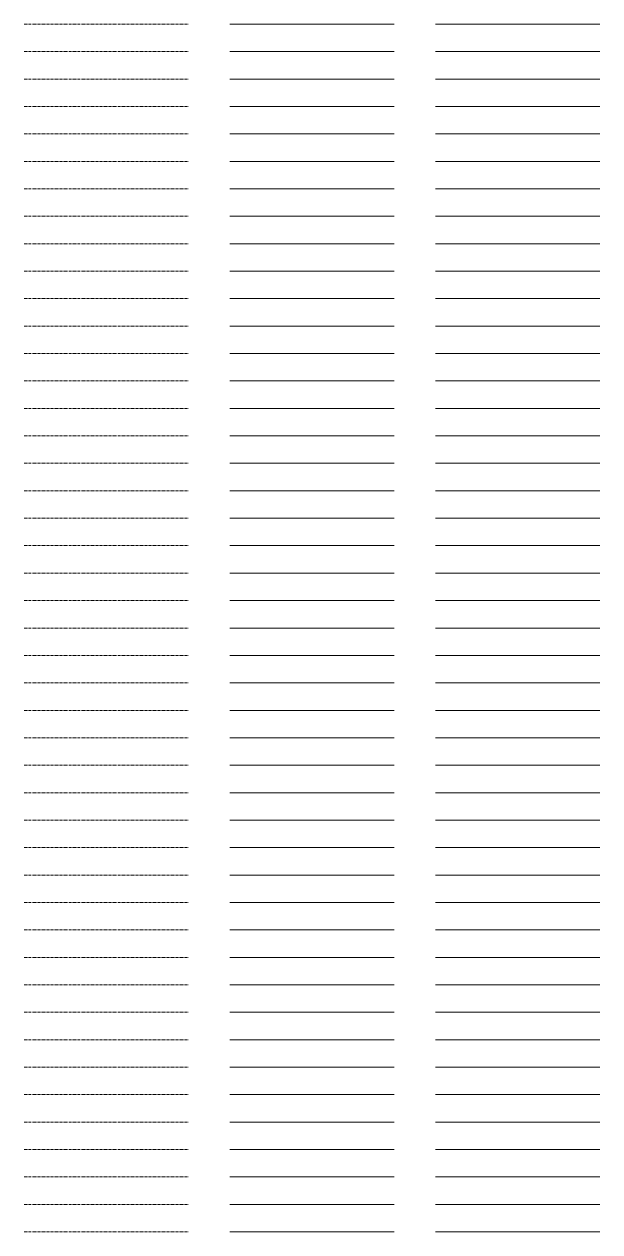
# Model space of a CAD drawing. Header units: metres. Extents: x -170 to 2070, y -13 to 14380.
# Drawn here: x 1650 to 2070, y 4500 to 5380 of the extents above; entities that cross this region are included whole.
import ezdxf
from ezdxf.lldxf.tags import DXFTag

# ---------------------------------------------------------------- set-up
doc = ezdxf.new("R2010")
doc.units = ezdxf.units.M
doc.linetypes.add('KL-VERLATEN-SO', pattern=[3.25, 2, -0.5, 0.25, -0.5])
for name, color, linetype, lineweight in [('B-OI-KL-ET_MS_DISTRIBUTIE_10 kV_1x630Alrm as35-(IN BEDRIJF)-G', 12, 'Continuous', 18), ('B-OI-KL-ET_MS_DISTRIBUTIE_10 kV_1x630Alrm as35-(RESERVE)-G', 12, 'KL-RESERVE-SO', 18), ('B-OI-KL-ET_MS_DISTRIBUTIE_10 kV_1x630Alrm as35-(VERLATEN)-G', 12, 'KL-VERLATEN-SO', 18), ('B-OI-KL-ET_MS_DISTRIBUTIE_10 kV_1x630Cu as50-(IN BEDRIJF)-G', 12, 'Continuous', 18), ('B-OI-KL-ET_MS_DISTRIBUTIE_10 kV_1x630Cu as50-(RESERVE)-G', 12, 'KL-RESERVE-SO', 18), ('B-OI-KL-ET_MS_DISTRIBUTIE_10 kV_1x630Cu as50-(VERLATEN)-G', 12, 'KL-VERLATEN-SO', 18), ('B-OI-KL-ET_MS_DISTRIBUTIE_10 kV_1x800Alrm as35-(IN BEDRIJF)-G', 12, 'Continuous', 18), ('B-OI-KL-ET_MS_DISTRIBUTIE_10 kV_1x800Alrm as35-(RESERVE)-G', 12, 'KL-RESERVE-SO', 18), ('B-OI-KL-ET_MS_DISTRIBUTIE_10 kV_1x800Alrm as35-(VERLATEN)-G', 12, 'KL-VERLATEN-SO', 18), ('B-OI-KL-ET_MS_DISTRIBUTIE_10 kV_1x95Alrm as50-(IN BEDRIJF)-G', 12, 'Continuous', 18), ('B-OI-KL-ET_MS_DISTRIBUTIE_10 kV_1x95Alrm as50-(RESERVE)-G', 12, 'KL-RESERVE-SO', 18), ('B-OI-KL-ET_MS_DISTRIBUTIE_10 kV_1x95Alrm as50-(VERLATEN)-G', 12, 'KL-VERLATEN-SO', 18), ('B-OI-KL-ET_MS_DISTRIBUTIE_10 kV_3x240Alrm as35-(IN BEDRIJF)-G', 12, 'Continuous', 18), ('B-OI-KL-ET_MS_DISTRIBUTIE_10 kV_3x240Alrm as35-(RESERVE)-G', 12, 'KL-RESERVE-SO', 18), ('B-OI-KL-ET_MS_DISTRIBUTIE_10 kV_3x240Alrm as35-(VERLATEN)-G', 12, 'KL-VERLATEN-SO', 18), ('B-OI-KL-ET_MS_DISTRIBUTIE_10 kV_OVERIG-(IN BEDRIJF)-G', 12, 'Continuous', 18), ('B-OI-KL-ET_MS_DISTRIBUTIE_10 kV_OVERIG-(RESERVE)-G', 12, 'KL-RESERVE-SO', 18), ('B-OI-KL-ET_MS_DISTRIBUTIE_10 kV_OVERIG-(VERLATEN)-G', 12, 'KL-VERLATEN-SO', 18), ('B-OI-KL-ET_MS_DISTRIBUTIE_20 kV_1x16Cu as16-(IN BEDRIJF)-G', 12, 'Continuous', 18), ('B-OI-KL-ET_MS_DISTRIBUTIE_20 kV_1x16Cu as16-(RESERVE)-G', 12, 'KL-RESERVE-SO', 18), ('B-OI-KL-ET_MS_DISTRIBUTIE_20 kV_1x16Cu as16-(VERLATEN)-G', 12, 'KL-VERLATEN-SO', 18), ('B-OI-KL-ET_MS_DISTRIBUTIE_20 kV_1x240Alrm as35-(IN BEDRIJF)-G', 12, 'Continuous', 18), ('B-OI-KL-ET_MS_DISTRIBUTIE_20 kV_1x240Alrm as35-(RESERVE)-G', 12, 'KL-RESERVE-SO', 18), ('B-OI-KL-ET_MS_DISTRIBUTIE_20 kV_1x240Alrm as35-(VERLATEN)-G', 12, 'KL-VERLATEN-SO', 18), ('B-OI-KL-ET_MS_DISTRIBUTIE_20 kV_1x25Cu as16-(IN BEDRIJF)-G', 12, 'Continuous', 18), ('B-OI-KL-ET_MS_DISTRIBUTIE_20 kV_1x25Cu as16-(RESERVE)-G', 12, 'KL-RESERVE-SO', 18), ('B-OI-KL-ET_MS_DISTRIBUTIE_20 kV_1x25Cu as16-(VERLATEN)-G', 12, 'KL-VERLATEN-SO', 18), ('B-OI-KL-ET_MS_DISTRIBUTIE_20 kV_1x400Alrm as35-(IN BEDRIJF)-G', 12, 'Continuous', 18), ('B-OI-KL-ET_MS_DISTRIBUTIE_20 kV_1x400Alrm as35-(RESERVE)-G', 12, 'KL-RESERVE-SO', 18), ('B-OI-KL-ET_MS_DISTRIBUTIE_20 kV_1x400Alrm as35-(VERLATEN)-G', 12, 'KL-VERLATEN-SO', 18), ('B-OI-KL-ET_MS_DISTRIBUTIE_20 kV_1x630Alrm as35-(IN BEDRIJF)-G', 12, 'Continuous', 18), ('B-OI-KL-ET_MS_DISTRIBUTIE_20 kV_1x630Alrm as35-(RESERVE)-G', 12, 'KL-RESERVE-SO', 18), ('B-OI-KL-ET_MS_DISTRIBUTIE_20 kV_1x630Alrm as35-(VERLATEN)-G', 12, 'KL-VERLATEN-SO', 18), ('B-OI-KL-ET_MS_DISTRIBUTIE_20 kV_1x630Cu as50-(IN BEDRIJF)-G', 12, 'Continuous', 18), ('B-OI-KL-ET_MS_DISTRIBUTIE_20 kV_1x630Cu as50-(RESERVE)-G', 12, 'KL-RESERVE-SO', 18), ('B-OI-KL-ET_MS_DISTRIBUTIE_20 kV_1x630Cu as50-(VERLATEN)-G', 12, 'KL-VERLATEN-SO', 18), ('B-OI-KL-ET_MS_DISTRIBUTIE_20 kV_1x800Alrm as35-(IN BEDRIJF)-G', 12, 'Continuous', 18), ('B-OI-KL-ET_MS_DISTRIBUTIE_20 kV_1x800Alrm as35-(RESERVE)-G', 12, 'KL-RESERVE-SO', 18), ('B-OI-KL-ET_MS_DISTRIBUTIE_20 kV_1x800Alrm as35-(VERLATEN)-G', 12, 'KL-VERLATEN-SO', 18), ('B-OI-KL-ET_MS_DISTRIBUTIE_20 kV_1x95Alrm as50-(IN BEDRIJF)-G', 12, 'Continuous', 18), ('B-OI-KL-ET_MS_DISTRIBUTIE_20 kV_1x95Alrm as50-(RESERVE)-G', 12, 'KL-RESERVE-SO', 18), ('B-OI-KL-ET_MS_DISTRIBUTIE_20 kV_1x95Alrm as50-(VERLATEN)-G', 12, 'KL-VERLATEN-SO', 18), ('B-OI-KL-ET_MS_DISTRIBUTIE_20 kV_3x240Alrm as35-(IN BEDRIJF)-G', 12, 'Continuous', 18), ('B-OI-KL-ET_MS_DISTRIBUTIE_20 kV_3x240Alrm as35-(RESERVE)-G', 12, 'KL-RESERVE-SO', 18), ('B-OI-KL-ET_MS_DISTRIBUTIE_20 kV_3x240Alrm as35-(VERLATEN)-G', 12, 'KL-VERLATEN-SO', 18), ('B-OI-KL-ET_MS_DISTRIBUTIE_20 kV_OVERIG-(IN BEDRIJF)-G', 12, 'Continuous', 18), ('B-OI-KL-ET_MS_DISTRIBUTIE_20 kV_OVERIG-(RESERVE)-G', 12, 'KL-RESERVE-SO', 18), ('B-OI-KL-ET_MS_DISTRIBUTIE_20 kV_OVERIG-(VERLATEN)-G', 12, 'KL-VERLATEN-SO', 18), ('B-OI-KL-ET_MS_DISTRIBUTIE_3 kV_1x16Cu as16-(IN BEDRIJF)-G', 12, 'Continuous', 18), ('B-OI-KL-ET_MS_DISTRIBUTIE_3 kV_1x16Cu as16-(RESERVE)-G', 12, 'KL-RESERVE-SO', 18), ('B-OI-KL-ET_MS_DISTRIBUTIE_3 kV_1x16Cu as16-(VERLATEN)-G', 12, 'KL-VERLATEN-SO', 18), ('B-OI-KL-ET_MS_DISTRIBUTIE_3 kV_1x240Alrm as35-(IN BEDRIJF)-G', 12, 'Continuous', 18), ('B-OI-KL-ET_MS_DISTRIBUTIE_3 kV_1x240Alrm as35-(RESERVE)-G', 12, 'KL-RESERVE-SO', 18), ('B-OI-KL-ET_MS_DISTRIBUTIE_3 kV_1x240Alrm as35-(VERLATEN)-G', 12, 'KL-VERLATEN-SO', 18), ('B-OI-KL-ET_MS_DISTRIBUTIE_3 kV_1x25Cu as16-(IN BEDRIJF)-G', 12, 'Continuous', 18), ('B-OI-KL-ET_MS_DISTRIBUTIE_3 kV_1x25Cu as16-(RESERVE)-G', 12, 'KL-RESERVE-SO', 18), ('B-OI-KL-ET_MS_DISTRIBUTIE_3 kV_1x25Cu as16-(VERLATEN)-G', 12, 'KL-VERLATEN-SO', 18), ('B-OI-KL-ET_MS_DISTRIBUTIE_3 kV_1x400Alrm as35-(IN BEDRIJF)-G', 12, 'Continuous', 18), ('B-OI-KL-ET_MS_DISTRIBUTIE_3 kV_1x400Alrm as35-(RESERVE)-G', 12, 'KL-RESERVE-SO', 18), ('B-OI-KL-ET_MS_DISTRIBUTIE_3 kV_1x400Alrm as35-(VERLATEN)-G', 12, 'KL-VERLATEN-SO', 18), ('B-OI-KL-ET_MS_DISTRIBUTIE_3 kV_1x630Alrm as35-(IN BEDRIJF)-G', 12, 'Continuous', 18), ('B-OI-KL-ET_MS_DISTRIBUTIE_3 kV_1x630Alrm as35-(RESERVE)-G', 12, 'KL-RESERVE-SO', 18), ('B-OI-KL-ET_MS_DISTRIBUTIE_3 kV_1x630Alrm as35-(VERLATEN)-G', 12, 'KL-VERLATEN-SO', 18), ('B-OI-KL-ET_MS_DISTRIBUTIE_3 kV_1x630Cu as50-(IN BEDRIJF)-G', 12, 'Continuous', 18), ('B-OI-KL-ET_MS_DISTRIBUTIE_3 kV_1x630Cu as50-(RESERVE)-G', 12, 'KL-RESERVE-SO', 18), ('B-OI-KL-ET_MS_DISTRIBUTIE_3 kV_1x630Cu as50-(VERLATEN)-G', 12, 'KL-VERLATEN-SO', 18), ('B-OI-KL-ET_MS_DISTRIBUTIE_3 kV_1x800Alrm as35-(IN BEDRIJF)-G', 12, 'Continuous', 18), ('B-OI-KL-ET_MS_DISTRIBUTIE_3 kV_1x800Alrm as35-(RESERVE)-G', 12, 'KL-RESERVE-SO', 18), ('B-OI-KL-ET_MS_DISTRIBUTIE_3 kV_1x800Alrm as35-(VERLATEN)-G', 12, 'KL-VERLATEN-SO', 18), ('B-OI-KL-ET_MS_DISTRIBUTIE_3 kV_1x95Alrm as50-(IN BEDRIJF)-G', 12, 'Continuous', 18), ('B-OI-KL-ET_MS_DISTRIBUTIE_3 kV_1x95Alrm as50-(RESERVE)-G', 12, 'KL-RESERVE-SO', 18), ('B-OI-KL-ET_MS_DISTRIBUTIE_3 kV_1x95Alrm as50-(VERLATEN)-G', 12, 'KL-VERLATEN-SO', 18), ('B-OI-KL-ET_MS_DISTRIBUTIE_3 kV_3x240Alrm as35-(IN BEDRIJF)-G', 12, 'Continuous', 18), ('B-OI-KL-ET_MS_DISTRIBUTIE_3 kV_3x240Alrm as35-(RESERVE)-G', 12, 'KL-RESERVE-SO', 18), ('B-OI-KL-ET_MS_DISTRIBUTIE_3 kV_3x240Alrm as35-(VERLATEN)-G', 12, 'KL-VERLATEN-SO', 18), ('B-OI-KL-ET_MS_DISTRIBUTIE_3 kV_OVERIG-(IN BEDRIJF)-G', 12, 'Continuous', 18), ('B-OI-KL-ET_MS_DISTRIBUTIE_3 kV_OVERIG-(RESERVE)-G', 12, 'KL-RESERVE-SO', 18), ('B-OI-KL-ET_MS_DISTRIBUTIE_3 kV_OVERIG-(VERLATEN)-G', 12, 'KL-VERLATEN-SO', 18), ('B-OI-KL-ET_MS_TRANSPORT_10 kV_1x16Cu as16-(IN BEDRIJF)-G', 12, 'Continuous', 18), ('B-OI-KL-ET_MS_TRANSPORT_10 kV_1x16Cu as16-(RESERVE)-G', 12, 'KL-RESERVE-SO', 18), ('B-OI-KL-ET_MS_TRANSPORT_10 kV_1x16Cu as16-(VERLATEN)-G', 12, 'KL-VERLATEN-SO', 18), ('B-OI-KL-ET_MS_TRANSPORT_10 kV_1x240Alrm as35-(IN BEDRIJF)-G', 12, 'Continuous', 18), ('B-OI-KL-ET_MS_TRANSPORT_10 kV_1x240Alrm as35-(RESERVE)-G', 12, 'KL-RESERVE-SO', 18), ('B-OI-KL-ET_MS_TRANSPORT_10 kV_1x240Alrm as35-(VERLATEN)-G', 12, 'KL-VERLATEN-SO', 18), ('B-OI-KL-ET_MS_TRANSPORT_10 kV_1x25Cu as16-(IN BEDRIJF)-G', 12, 'Continuous', 18), ('B-OI-KL-ET_MS_TRANSPORT_10 kV_1x25Cu as16-(RESERVE)-G', 12, 'KL-RESERVE-SO', 18), ('B-OI-KL-ET_MS_TRANSPORT_10 kV_1x25Cu as16-(VERLATEN)-G', 12, 'KL-VERLATEN-SO', 18), ('B-OI-KL-ET_MS_TRANSPORT_10 kV_1x400Alrm as35-(IN BEDRIJF)-G', 12, 'Continuous', 18), ('B-OI-KL-ET_MS_TRANSPORT_10 kV_1x400Alrm as35-(RESERVE)-G', 12, 'KL-RESERVE-SO', 18), ('B-OI-KL-ET_MS_TRANSPORT_10 kV_1x400Alrm as35-(VERLATEN)-G', 12, 'KL-VERLATEN-SO', 18), ('B-OI-KL-ET_MS_TRANSPORT_10 kV_1x630Alrm as35-(IN BEDRIJF)-G', 12, 'Continuous', 18), ('B-OI-KL-ET_MS_TRANSPORT_10 kV_1x630Alrm as35-(RESERVE)-G', 12, 'KL-RESERVE-SO', 18), ('B-OI-KL-ET_MS_TRANSPORT_10 kV_1x630Alrm as35-(VERLATEN)-G', 12, 'KL-VERLATEN-SO', 18), ('B-OI-KL-ET_MS_TRANSPORT_10 kV_1x630Cu as50-(IN BEDRIJF)-G', 12, 'Continuous', 18), ('B-OI-KL-ET_MS_TRANSPORT_10 kV_1x630Cu as50-(RESERVE)-G', 12, 'KL-RESERVE-SO', 18), ('B-OI-KL-ET_MS_TRANSPORT_10 kV_1x630Cu as50-(VERLATEN)-G', 12, 'KL-VERLATEN-SO', 18), ('B-OI-KL-ET_MS_TRANSPORT_10 kV_1x800Alrm as35-(IN BEDRIJF)-G', 12, 'Continuous', 18), ('B-OI-KL-ET_MS_TRANSPORT_10 kV_1x800Alrm as35-(RESERVE)-G', 12, 'KL-RESERVE-SO', 18), ('B-OI-KL-ET_MS_TRANSPORT_10 kV_1x800Alrm as35-(VERLATEN)-G', 12, 'KL-VERLATEN-SO', 18), ('B-OI-KL-ET_MS_TRANSPORT_10 kV_1x95Alrm as50-(IN BEDRIJF)-G', 12, 'Continuous', 18), ('B-OI-KL-ET_MS_TRANSPORT_10 kV_1x95Alrm as50-(RESERVE)-G', 12, 'KL-RESERVE-SO', 18), ('B-OI-KL-ET_MS_TRANSPORT_10 kV_1x95Alrm as50-(VERLATEN)-G', 12, 'KL-VERLATEN-SO', 18), ('B-OI-KL-ET_MS_TRANSPORT_10 kV_3x240Alrm as35-(IN BEDRIJF)-G', 12, 'Continuous', 18), ('B-OI-KL-ET_MS_TRANSPORT_10 kV_3x240Alrm as35-(RESERVE)-G', 12, 'KL-RESERVE-SO', 18), ('B-OI-KL-ET_MS_TRANSPORT_10 kV_3x240Alrm as35-(VERLATEN)-G', 12, 'KL-VERLATEN-SO', 18), ('B-OI-KL-ET_MS_TRANSPORT_10 kV_OVERIG-(IN BEDRIJF)-G', 12, 'Continuous', 18), ('B-OI-KL-ET_MS_TRANSPORT_10 kV_OVERIG-(RESERVE)-G', 12, 'KL-RESERVE-SO', 18), ('B-OI-KL-ET_MS_TRANSPORT_10 kV_OVERIG-(VERLATEN)-G', 12, 'KL-VERLATEN-SO', 18), ('B-OI-KL-ET_MS_TRANSPORT_20 kV_1x16Cu as16-(IN BEDRIJF)-G', 12, 'Continuous', 18), ('B-OI-KL-ET_MS_TRANSPORT_20 kV_1x16Cu as16-(RESERVE)-G', 12, 'KL-RESERVE-SO', 18), ('B-OI-KL-ET_MS_TRANSPORT_20 kV_1x16Cu as16-(VERLATEN)-G', 12, 'KL-VERLATEN-SO', 18), ('B-OI-KL-ET_MS_TRANSPORT_20 kV_1x240Alrm as35-(IN BEDRIJF)-G', 12, 'Continuous', 18), ('B-OI-KL-ET_MS_TRANSPORT_20 kV_1x240Alrm as35-(RESERVE)-G', 12, 'KL-RESERVE-SO', 18), ('B-OI-KL-ET_MS_TRANSPORT_20 kV_1x240Alrm as35-(VERLATEN)-G', 12, 'KL-VERLATEN-SO', 18), ('B-OI-KL-ET_MS_TRANSPORT_20 kV_1x25Cu as16-(IN BEDRIJF)-G', 12, 'Continuous', 18), ('B-OI-KL-ET_MS_TRANSPORT_20 kV_1x25Cu as16-(RESERVE)-G', 12, 'KL-RESERVE-SO', 18), ('B-OI-KL-ET_MS_TRANSPORT_20 kV_1x25Cu as16-(VERLATEN)-G', 12, 'KL-VERLATEN-SO', 18), ('B-OI-KL-ET_MS_TRANSPORT_20 kV_1x400Alrm as35-(IN BEDRIJF)-G', 12, 'Continuous', 18), ('B-OI-KL-ET_MS_TRANSPORT_20 kV_1x400Alrm as35-(RESERVE)-G', 12, 'KL-RESERVE-SO', 18), ('B-OI-KL-ET_MS_TRANSPORT_20 kV_1x400Alrm as35-(VERLATEN)-G', 12, 'KL-VERLATEN-SO', 18), ('B-OI-KL-ET_MS_TRANSPORT_20 kV_1x630Alrm as35-(IN BEDRIJF)-G', 12, 'Continuous', 18), ('B-OI-KL-ET_MS_TRANSPORT_20 kV_1x630Alrm as35-(RESERVE)-G', 12, 'KL-RESERVE-SO', 18), ('B-OI-KL-ET_MS_TRANSPORT_20 kV_1x630Alrm as35-(VERLATEN)-G', 12, 'KL-VERLATEN-SO', 18), ('B-OI-KL-ET_MS_TRANSPORT_20 kV_1x630Cu as50-(IN BEDRIJF)-G', 12, 'Continuous', 18), ('B-OI-KL-ET_MS_TRANSPORT_20 kV_1x630Cu as50-(RESERVE)-G', 12, 'KL-RESERVE-SO', 18), ('B-OI-KL-ET_MS_TRANSPORT_20 kV_1x630Cu as50-(VERLATEN)-G', 12, 'KL-VERLATEN-SO', 18), ('B-OI-KL-ET_MS_TRANSPORT_20 kV_1x800Alrm as35-(IN BEDRIJF)-G', 12, 'Continuous', 18), ('B-OI-KL-ET_MS_TRANSPORT_20 kV_1x800Alrm as35-(RESERVE)-G', 12, 'KL-RESERVE-SO', 18), ('B-OI-KL-ET_MS_TRANSPORT_20 kV_1x800Alrm as35-(VERLATEN)-G', 12, 'KL-VERLATEN-SO', 18), ('B-OI-KL-ET_MS_TRANSPORT_20 kV_1x95Alrm as50-(IN BEDRIJF)-G', 12, 'Continuous', 18), ('B-OI-KL-ET_MS_TRANSPORT_20 kV_1x95Alrm as50-(RESERVE)-G', 12, 'KL-RESERVE-SO', 18), ('B-OI-KL-ET_MS_TRANSPORT_20 kV_1x95Alrm as50-(VERLATEN)-G', 12, 'KL-VERLATEN-SO', 18), ('B-OI-KL-ET_MS_TRANSPORT_20 kV_3x240Alrm as35-(IN BEDRIJF)-G', 12, 'Continuous', 18), ('B-OI-KL-ET_MS_TRANSPORT_20 kV_3x240Alrm as35-(RESERVE)-G', 12, 'KL-RESERVE-SO', 18), ('B-OI-KL-ET_MS_TRANSPORT_20 kV_3x240Alrm as35-(VERLATEN)-G', 12, 'KL-VERLATEN-SO', 18)]:
    doc.layers.add(name, color=color, linetype=linetype, lineweight=lineweight)
doc.styles.get("Standard").update_dxf_attribs({"font": 'NLCS-ISO.ttf'})
tags = doc.linetypes.add('KL-RESERVE-SO', pattern='A,7,-2,["RS",Standard,S=1,R=0,X=-1,Y=-0.5],-1.5', length=10.5).pattern_tags.tags
tags[6] = DXFTag(74, 10)

msp = doc.modelspace()

# ---------------------------------------------------------------- linework, layer by layer
at = {"layer": 'B-OI-KL-ET_MS_DISTRIBUTIE_10 kV_1x630Alrm as35-(IN BEDRIJF)-G'}
msp.add_line((1950, 4500), (2070, 4500), dxfattribs=at)
at = {"layer": 'B-OI-KL-ET_MS_DISTRIBUTIE_10 kV_1x630Alrm as35-(RESERVE)-G'}
msp.add_line((1800, 4500), (1920, 4500), dxfattribs=at)
at = {"layer": 'B-OI-KL-ET_MS_DISTRIBUTIE_10 kV_1x630Alrm as35-(VERLATEN)-G'}
msp.add_line((1650, 4500), (1770, 4500), dxfattribs=at)
at = {"layer": 'B-OI-KL-ET_MS_DISTRIBUTIE_10 kV_1x630Cu as50-(IN BEDRIJF)-G'}
msp.add_line((1950, 4520), (2070, 4520), dxfattribs=at)
at = {"layer": 'B-OI-KL-ET_MS_DISTRIBUTIE_10 kV_1x630Cu as50-(RESERVE)-G'}
msp.add_line((1800, 4520), (1920, 4520), dxfattribs=at)
at = {"layer": 'B-OI-KL-ET_MS_DISTRIBUTIE_10 kV_1x630Cu as50-(VERLATEN)-G'}
msp.add_line((1650, 4520), (1770, 4520), dxfattribs=at)
at = {"layer": 'B-OI-KL-ET_MS_DISTRIBUTIE_10 kV_1x800Alrm as35-(IN BEDRIJF)-G'}
msp.add_line((1950, 4540), (2070, 4540), dxfattribs=at)
at = {"layer": 'B-OI-KL-ET_MS_DISTRIBUTIE_10 kV_1x800Alrm as35-(RESERVE)-G'}
msp.add_line((1800, 4540), (1920, 4540), dxfattribs=at)
at = {"layer": 'B-OI-KL-ET_MS_DISTRIBUTIE_10 kV_1x800Alrm as35-(VERLATEN)-G'}
msp.add_line((1650, 4540), (1770, 4540), dxfattribs=at)
at = {"layer": 'B-OI-KL-ET_MS_DISTRIBUTIE_10 kV_1x95Alrm as50-(IN BEDRIJF)-G'}
msp.add_line((1950, 4560), (2070, 4560), dxfattribs=at)
at = {"layer": 'B-OI-KL-ET_MS_DISTRIBUTIE_10 kV_1x95Alrm as50-(RESERVE)-G'}
msp.add_line((1800, 4560), (1920, 4560), dxfattribs=at)
at = {"layer": 'B-OI-KL-ET_MS_DISTRIBUTIE_10 kV_1x95Alrm as50-(VERLATEN)-G'}
msp.add_line((1650, 4560), (1770, 4560), dxfattribs=at)
at = {"layer": 'B-OI-KL-ET_MS_DISTRIBUTIE_10 kV_3x240Alrm as35-(IN BEDRIJF)-G'}
msp.add_line((1950, 4580), (2070, 4580), dxfattribs=at)
at = {"layer": 'B-OI-KL-ET_MS_DISTRIBUTIE_10 kV_3x240Alrm as35-(RESERVE)-G'}
msp.add_line((1800, 4580), (1920, 4580), dxfattribs=at)
at = {"layer": 'B-OI-KL-ET_MS_DISTRIBUTIE_10 kV_3x240Alrm as35-(VERLATEN)-G'}
msp.add_line((1650, 4580), (1770, 4580), dxfattribs=at)
at = {"layer": 'B-OI-KL-ET_MS_DISTRIBUTIE_10 kV_OVERIG-(IN BEDRIJF)-G'}
msp.add_line((1950, 4600), (2070, 4600), dxfattribs=at)
at = {"layer": 'B-OI-KL-ET_MS_DISTRIBUTIE_10 kV_OVERIG-(RESERVE)-G'}
msp.add_line((1800, 4600), (1920, 4600), dxfattribs=at)
at = {"layer": 'B-OI-KL-ET_MS_DISTRIBUTIE_10 kV_OVERIG-(VERLATEN)-G'}
msp.add_line((1650, 4600), (1770, 4600), dxfattribs=at)
at = {"layer": 'B-OI-KL-ET_MS_DISTRIBUTIE_20 kV_1x16Cu as16-(IN BEDRIJF)-G'}
msp.add_line((1950, 4620), (2070, 4620), dxfattribs=at)
at = {"layer": 'B-OI-KL-ET_MS_DISTRIBUTIE_20 kV_1x16Cu as16-(RESERVE)-G'}
msp.add_line((1800, 4620), (1920, 4620), dxfattribs=at)
at = {"layer": 'B-OI-KL-ET_MS_DISTRIBUTIE_20 kV_1x16Cu as16-(VERLATEN)-G'}
msp.add_line((1650, 4620), (1770, 4620), dxfattribs=at)
at = {"layer": 'B-OI-KL-ET_MS_DISTRIBUTIE_20 kV_1x240Alrm as35-(IN BEDRIJF)-G'}
msp.add_line((1950, 4640), (2070, 4640), dxfattribs=at)
at = {"layer": 'B-OI-KL-ET_MS_DISTRIBUTIE_20 kV_1x240Alrm as35-(RESERVE)-G'}
msp.add_line((1800, 4640), (1920, 4640), dxfattribs=at)
at = {"layer": 'B-OI-KL-ET_MS_DISTRIBUTIE_20 kV_1x240Alrm as35-(VERLATEN)-G'}
msp.add_line((1650, 4640), (1770, 4640), dxfattribs=at)
at = {"layer": 'B-OI-KL-ET_MS_DISTRIBUTIE_20 kV_1x25Cu as16-(IN BEDRIJF)-G'}
msp.add_line((1950, 4660), (2070, 4660), dxfattribs=at)
at = {"layer": 'B-OI-KL-ET_MS_DISTRIBUTIE_20 kV_1x25Cu as16-(RESERVE)-G'}
msp.add_line((1800, 4660), (1920, 4660), dxfattribs=at)
at = {"layer": 'B-OI-KL-ET_MS_DISTRIBUTIE_20 kV_1x25Cu as16-(VERLATEN)-G'}
msp.add_line((1650, 4660), (1770, 4660), dxfattribs=at)
at = {"layer": 'B-OI-KL-ET_MS_DISTRIBUTIE_20 kV_1x400Alrm as35-(IN BEDRIJF)-G'}
msp.add_line((1950, 4680), (2070, 4680), dxfattribs=at)
at = {"layer": 'B-OI-KL-ET_MS_DISTRIBUTIE_20 kV_1x400Alrm as35-(RESERVE)-G'}
msp.add_line((1800, 4680), (1920, 4680), dxfattribs=at)
at = {"layer": 'B-OI-KL-ET_MS_DISTRIBUTIE_20 kV_1x400Alrm as35-(VERLATEN)-G'}
msp.add_line((1650, 4680), (1770, 4680), dxfattribs=at)
at = {"layer": 'B-OI-KL-ET_MS_DISTRIBUTIE_20 kV_1x630Alrm as35-(IN BEDRIJF)-G'}
msp.add_line((1950, 4700), (2070, 4700), dxfattribs=at)
at = {"layer": 'B-OI-KL-ET_MS_DISTRIBUTIE_20 kV_1x630Alrm as35-(RESERVE)-G'}
msp.add_line((1800, 4700), (1920, 4700), dxfattribs=at)
at = {"layer": 'B-OI-KL-ET_MS_DISTRIBUTIE_20 kV_1x630Alrm as35-(VERLATEN)-G'}
msp.add_line((1650, 4700), (1770, 4700), dxfattribs=at)
at = {"layer": 'B-OI-KL-ET_MS_DISTRIBUTIE_20 kV_1x630Cu as50-(IN BEDRIJF)-G'}
msp.add_line((1950, 4720), (2070, 4720), dxfattribs=at)
at = {"layer": 'B-OI-KL-ET_MS_DISTRIBUTIE_20 kV_1x630Cu as50-(RESERVE)-G'}
msp.add_line((1800, 4720), (1920, 4720), dxfattribs=at)
at = {"layer": 'B-OI-KL-ET_MS_DISTRIBUTIE_20 kV_1x630Cu as50-(VERLATEN)-G'}
msp.add_line((1650, 4720), (1770, 4720), dxfattribs=at)
at = {"layer": 'B-OI-KL-ET_MS_DISTRIBUTIE_20 kV_1x800Alrm as35-(IN BEDRIJF)-G'}
msp.add_line((1950, 4740), (2070, 4740), dxfattribs=at)
at = {"layer": 'B-OI-KL-ET_MS_DISTRIBUTIE_20 kV_1x800Alrm as35-(RESERVE)-G'}
msp.add_line((1800, 4740), (1920, 4740), dxfattribs=at)
at = {"layer": 'B-OI-KL-ET_MS_DISTRIBUTIE_20 kV_1x800Alrm as35-(VERLATEN)-G'}
msp.add_line((1650, 4740), (1770, 4740), dxfattribs=at)
at = {"layer": 'B-OI-KL-ET_MS_DISTRIBUTIE_20 kV_1x95Alrm as50-(IN BEDRIJF)-G'}
msp.add_line((1950, 4760), (2070, 4760), dxfattribs=at)
at = {"layer": 'B-OI-KL-ET_MS_DISTRIBUTIE_20 kV_1x95Alrm as50-(RESERVE)-G'}
msp.add_line((1800, 4760), (1920, 4760), dxfattribs=at)
at = {"layer": 'B-OI-KL-ET_MS_DISTRIBUTIE_20 kV_1x95Alrm as50-(VERLATEN)-G'}
msp.add_line((1650, 4760), (1770, 4760), dxfattribs=at)
at = {"layer": 'B-OI-KL-ET_MS_DISTRIBUTIE_20 kV_3x240Alrm as35-(IN BEDRIJF)-G'}
msp.add_line((1950, 4780), (2070, 4780), dxfattribs=at)
at = {"layer": 'B-OI-KL-ET_MS_DISTRIBUTIE_20 kV_3x240Alrm as35-(RESERVE)-G'}
msp.add_line((1800, 4780), (1920, 4780), dxfattribs=at)
at = {"layer": 'B-OI-KL-ET_MS_DISTRIBUTIE_20 kV_3x240Alrm as35-(VERLATEN)-G'}
msp.add_line((1650, 4780), (1770, 4780), dxfattribs=at)
at = {"layer": 'B-OI-KL-ET_MS_DISTRIBUTIE_20 kV_OVERIG-(IN BEDRIJF)-G'}
msp.add_line((1950, 4800), (2070, 4800), dxfattribs=at)
at = {"layer": 'B-OI-KL-ET_MS_DISTRIBUTIE_20 kV_OVERIG-(RESERVE)-G'}
msp.add_line((1800, 4800), (1920, 4800), dxfattribs=at)
at = {"layer": 'B-OI-KL-ET_MS_DISTRIBUTIE_20 kV_OVERIG-(VERLATEN)-G'}
msp.add_line((1650, 4800), (1770, 4800), dxfattribs=at)
at = {"layer": 'B-OI-KL-ET_MS_DISTRIBUTIE_3 kV_1x16Cu as16-(IN BEDRIJF)-G'}
msp.add_line((1950, 4820), (2070, 4820), dxfattribs=at)
at = {"layer": 'B-OI-KL-ET_MS_DISTRIBUTIE_3 kV_1x16Cu as16-(RESERVE)-G'}
msp.add_line((1800, 4820), (1920, 4820), dxfattribs=at)
at = {"layer": 'B-OI-KL-ET_MS_DISTRIBUTIE_3 kV_1x16Cu as16-(VERLATEN)-G'}
msp.add_line((1650, 4820), (1770, 4820), dxfattribs=at)
at = {"layer": 'B-OI-KL-ET_MS_DISTRIBUTIE_3 kV_1x240Alrm as35-(IN BEDRIJF)-G'}
msp.add_line((1950, 4840), (2070, 4840), dxfattribs=at)
at = {"layer": 'B-OI-KL-ET_MS_DISTRIBUTIE_3 kV_1x240Alrm as35-(RESERVE)-G'}
msp.add_line((1800, 4840), (1920, 4840), dxfattribs=at)
at = {"layer": 'B-OI-KL-ET_MS_DISTRIBUTIE_3 kV_1x240Alrm as35-(VERLATEN)-G'}
msp.add_line((1650, 4840), (1770, 4840), dxfattribs=at)
at = {"layer": 'B-OI-KL-ET_MS_DISTRIBUTIE_3 kV_1x25Cu as16-(IN BEDRIJF)-G'}
msp.add_line((1950, 4860), (2070, 4860), dxfattribs=at)
at = {"layer": 'B-OI-KL-ET_MS_DISTRIBUTIE_3 kV_1x25Cu as16-(RESERVE)-G'}
msp.add_line((1800, 4860), (1920, 4860), dxfattribs=at)
at = {"layer": 'B-OI-KL-ET_MS_DISTRIBUTIE_3 kV_1x25Cu as16-(VERLATEN)-G'}
msp.add_line((1650, 4860), (1770, 4860), dxfattribs=at)
at = {"layer": 'B-OI-KL-ET_MS_DISTRIBUTIE_3 kV_1x400Alrm as35-(IN BEDRIJF)-G'}
msp.add_line((1950, 4880), (2070, 4880), dxfattribs=at)
at = {"layer": 'B-OI-KL-ET_MS_DISTRIBUTIE_3 kV_1x400Alrm as35-(RESERVE)-G'}
msp.add_line((1800, 4880), (1920, 4880), dxfattribs=at)
at = {"layer": 'B-OI-KL-ET_MS_DISTRIBUTIE_3 kV_1x400Alrm as35-(VERLATEN)-G'}
msp.add_line((1650, 4880), (1770, 4880), dxfattribs=at)
at = {"layer": 'B-OI-KL-ET_MS_DISTRIBUTIE_3 kV_1x630Alrm as35-(IN BEDRIJF)-G'}
msp.add_line((1950, 4900), (2070, 4900), dxfattribs=at)
at = {"layer": 'B-OI-KL-ET_MS_DISTRIBUTIE_3 kV_1x630Alrm as35-(RESERVE)-G'}
msp.add_line((1800, 4900), (1920, 4900), dxfattribs=at)
at = {"layer": 'B-OI-KL-ET_MS_DISTRIBUTIE_3 kV_1x630Alrm as35-(VERLATEN)-G'}
msp.add_line((1650, 4900), (1770, 4900), dxfattribs=at)
at = {"layer": 'B-OI-KL-ET_MS_DISTRIBUTIE_3 kV_1x630Cu as50-(IN BEDRIJF)-G'}
msp.add_line((1950, 4920), (2070, 4920), dxfattribs=at)
at = {"layer": 'B-OI-KL-ET_MS_DISTRIBUTIE_3 kV_1x630Cu as50-(RESERVE)-G'}
msp.add_line((1800, 4920), (1920, 4920), dxfattribs=at)
at = {"layer": 'B-OI-KL-ET_MS_DISTRIBUTIE_3 kV_1x630Cu as50-(VERLATEN)-G'}
msp.add_line((1650, 4920), (1770, 4920), dxfattribs=at)
at = {"layer": 'B-OI-KL-ET_MS_DISTRIBUTIE_3 kV_1x800Alrm as35-(IN BEDRIJF)-G'}
msp.add_line((1950, 4940), (2070, 4940), dxfattribs=at)
at = {"layer": 'B-OI-KL-ET_MS_DISTRIBUTIE_3 kV_1x800Alrm as35-(RESERVE)-G'}
msp.add_line((1800, 4940), (1920, 4940), dxfattribs=at)
at = {"layer": 'B-OI-KL-ET_MS_DISTRIBUTIE_3 kV_1x800Alrm as35-(VERLATEN)-G'}
msp.add_line((1650, 4940), (1770, 4940), dxfattribs=at)
at = {"layer": 'B-OI-KL-ET_MS_DISTRIBUTIE_3 kV_1x95Alrm as50-(IN BEDRIJF)-G'}
msp.add_line((1950, 4960), (2070, 4960), dxfattribs=at)
at = {"layer": 'B-OI-KL-ET_MS_DISTRIBUTIE_3 kV_1x95Alrm as50-(RESERVE)-G'}
msp.add_line((1800, 4960), (1920, 4960), dxfattribs=at)
at = {"layer": 'B-OI-KL-ET_MS_DISTRIBUTIE_3 kV_1x95Alrm as50-(VERLATEN)-G'}
msp.add_line((1650, 4960), (1770, 4960), dxfattribs=at)
at = {"layer": 'B-OI-KL-ET_MS_DISTRIBUTIE_3 kV_3x240Alrm as35-(IN BEDRIJF)-G'}
msp.add_line((1950, 4980), (2070, 4980), dxfattribs=at)
at = {"layer": 'B-OI-KL-ET_MS_DISTRIBUTIE_3 kV_3x240Alrm as35-(RESERVE)-G'}
msp.add_line((1800, 4980), (1920, 4980), dxfattribs=at)
at = {"layer": 'B-OI-KL-ET_MS_DISTRIBUTIE_3 kV_3x240Alrm as35-(VERLATEN)-G'}
msp.add_line((1650, 4980), (1770, 4980), dxfattribs=at)
at = {"layer": 'B-OI-KL-ET_MS_DISTRIBUTIE_3 kV_OVERIG-(IN BEDRIJF)-G'}
msp.add_line((1950, 5000), (2070, 5000), dxfattribs=at)
at = {"layer": 'B-OI-KL-ET_MS_DISTRIBUTIE_3 kV_OVERIG-(RESERVE)-G'}
msp.add_line((1800, 5000), (1920, 5000), dxfattribs=at)
at = {"layer": 'B-OI-KL-ET_MS_DISTRIBUTIE_3 kV_OVERIG-(VERLATEN)-G'}
msp.add_line((1650, 5000), (1770, 5000), dxfattribs=at)
at = {"layer": 'B-OI-KL-ET_MS_TRANSPORT_10 kV_1x16Cu as16-(IN BEDRIJF)-G'}
msp.add_line((1950, 5020), (2070, 5020), dxfattribs=at)
at = {"layer": 'B-OI-KL-ET_MS_TRANSPORT_10 kV_1x16Cu as16-(RESERVE)-G'}
msp.add_line((1800, 5020), (1920, 5020), dxfattribs=at)
at = {"layer": 'B-OI-KL-ET_MS_TRANSPORT_10 kV_1x16Cu as16-(VERLATEN)-G'}
msp.add_line((1650, 5020), (1770, 5020), dxfattribs=at)
at = {"layer": 'B-OI-KL-ET_MS_TRANSPORT_10 kV_1x240Alrm as35-(IN BEDRIJF)-G'}
msp.add_line((1950, 5040), (2070, 5040), dxfattribs=at)
at = {"layer": 'B-OI-KL-ET_MS_TRANSPORT_10 kV_1x240Alrm as35-(RESERVE)-G'}
msp.add_line((1800, 5040), (1920, 5040), dxfattribs=at)
at = {"layer": 'B-OI-KL-ET_MS_TRANSPORT_10 kV_1x240Alrm as35-(VERLATEN)-G'}
msp.add_line((1650, 5040), (1770, 5040), dxfattribs=at)
at = {"layer": 'B-OI-KL-ET_MS_TRANSPORT_10 kV_1x25Cu as16-(IN BEDRIJF)-G'}
msp.add_line((1950, 5060), (2070, 5060), dxfattribs=at)
at = {"layer": 'B-OI-KL-ET_MS_TRANSPORT_10 kV_1x25Cu as16-(RESERVE)-G'}
msp.add_line((1800, 5060), (1920, 5060), dxfattribs=at)
at = {"layer": 'B-OI-KL-ET_MS_TRANSPORT_10 kV_1x25Cu as16-(VERLATEN)-G'}
msp.add_line((1650, 5060), (1770, 5060), dxfattribs=at)
at = {"layer": 'B-OI-KL-ET_MS_TRANSPORT_10 kV_1x400Alrm as35-(IN BEDRIJF)-G'}
msp.add_line((1950, 5080), (2070, 5080), dxfattribs=at)
at = {"layer": 'B-OI-KL-ET_MS_TRANSPORT_10 kV_1x400Alrm as35-(RESERVE)-G'}
msp.add_line((1800, 5080), (1920, 5080), dxfattribs=at)
at = {"layer": 'B-OI-KL-ET_MS_TRANSPORT_10 kV_1x400Alrm as35-(VERLATEN)-G'}
msp.add_line((1650, 5080), (1770, 5080), dxfattribs=at)
at = {"layer": 'B-OI-KL-ET_MS_TRANSPORT_10 kV_1x630Alrm as35-(IN BEDRIJF)-G'}
msp.add_line((1950, 5100), (2070, 5100), dxfattribs=at)
at = {"layer": 'B-OI-KL-ET_MS_TRANSPORT_10 kV_1x630Alrm as35-(RESERVE)-G'}
msp.add_line((1800, 5100), (1920, 5100), dxfattribs=at)
at = {"layer": 'B-OI-KL-ET_MS_TRANSPORT_10 kV_1x630Alrm as35-(VERLATEN)-G'}
msp.add_line((1650, 5100), (1770, 5100), dxfattribs=at)
at = {"layer": 'B-OI-KL-ET_MS_TRANSPORT_10 kV_1x630Cu as50-(IN BEDRIJF)-G'}
msp.add_line((1950, 5120), (2070, 5120), dxfattribs=at)
at = {"layer": 'B-OI-KL-ET_MS_TRANSPORT_10 kV_1x630Cu as50-(RESERVE)-G'}
msp.add_line((1800, 5120), (1920, 5120), dxfattribs=at)
at = {"layer": 'B-OI-KL-ET_MS_TRANSPORT_10 kV_1x630Cu as50-(VERLATEN)-G'}
msp.add_line((1650, 5120), (1770, 5120), dxfattribs=at)
at = {"layer": 'B-OI-KL-ET_MS_TRANSPORT_10 kV_1x800Alrm as35-(IN BEDRIJF)-G'}
msp.add_line((1950, 5140), (2070, 5140), dxfattribs=at)
at = {"layer": 'B-OI-KL-ET_MS_TRANSPORT_10 kV_1x800Alrm as35-(RESERVE)-G'}
msp.add_line((1800, 5140), (1920, 5140), dxfattribs=at)
at = {"layer": 'B-OI-KL-ET_MS_TRANSPORT_10 kV_1x800Alrm as35-(VERLATEN)-G'}
msp.add_line((1650, 5140), (1770, 5140), dxfattribs=at)
at = {"layer": 'B-OI-KL-ET_MS_TRANSPORT_10 kV_1x95Alrm as50-(IN BEDRIJF)-G'}
msp.add_line((1950, 5160), (2070, 5160), dxfattribs=at)
at = {"layer": 'B-OI-KL-ET_MS_TRANSPORT_10 kV_1x95Alrm as50-(RESERVE)-G'}
msp.add_line((1800, 5160), (1920, 5160), dxfattribs=at)
at = {"layer": 'B-OI-KL-ET_MS_TRANSPORT_10 kV_1x95Alrm as50-(VERLATEN)-G'}
msp.add_line((1650, 5160), (1770, 5160), dxfattribs=at)
at = {"layer": 'B-OI-KL-ET_MS_TRANSPORT_10 kV_3x240Alrm as35-(IN BEDRIJF)-G'}
msp.add_line((1950, 5180), (2070, 5180), dxfattribs=at)
at = {"layer": 'B-OI-KL-ET_MS_TRANSPORT_10 kV_3x240Alrm as35-(RESERVE)-G'}
msp.add_line((1800, 5180), (1920, 5180), dxfattribs=at)
at = {"layer": 'B-OI-KL-ET_MS_TRANSPORT_10 kV_3x240Alrm as35-(VERLATEN)-G'}
msp.add_line((1650, 5180), (1770, 5180), dxfattribs=at)
at = {"layer": 'B-OI-KL-ET_MS_TRANSPORT_10 kV_OVERIG-(IN BEDRIJF)-G'}
msp.add_line((1950, 5200), (2070, 5200), dxfattribs=at)
at = {"layer": 'B-OI-KL-ET_MS_TRANSPORT_10 kV_OVERIG-(RESERVE)-G'}
msp.add_line((1800, 5200), (1920, 5200), dxfattribs=at)
at = {"layer": 'B-OI-KL-ET_MS_TRANSPORT_10 kV_OVERIG-(VERLATEN)-G'}
msp.add_line((1650, 5200), (1770, 5200), dxfattribs=at)
at = {"layer": 'B-OI-KL-ET_MS_TRANSPORT_20 kV_1x16Cu as16-(IN BEDRIJF)-G'}
msp.add_line((1950, 5220), (2070, 5220), dxfattribs=at)
at = {"layer": 'B-OI-KL-ET_MS_TRANSPORT_20 kV_1x16Cu as16-(RESERVE)-G'}
msp.add_line((1800, 5220), (1920, 5220), dxfattribs=at)
at = {"layer": 'B-OI-KL-ET_MS_TRANSPORT_20 kV_1x16Cu as16-(VERLATEN)-G'}
msp.add_line((1650, 5220), (1770, 5220), dxfattribs=at)
at = {"layer": 'B-OI-KL-ET_MS_TRANSPORT_20 kV_1x240Alrm as35-(IN BEDRIJF)-G'}
msp.add_line((1950, 5240), (2070, 5240), dxfattribs=at)
at = {"layer": 'B-OI-KL-ET_MS_TRANSPORT_20 kV_1x240Alrm as35-(RESERVE)-G'}
msp.add_line((1800, 5240), (1920, 5240), dxfattribs=at)
at = {"layer": 'B-OI-KL-ET_MS_TRANSPORT_20 kV_1x240Alrm as35-(VERLATEN)-G'}
msp.add_line((1650, 5240), (1770, 5240), dxfattribs=at)
at = {"layer": 'B-OI-KL-ET_MS_TRANSPORT_20 kV_1x25Cu as16-(IN BEDRIJF)-G'}
msp.add_line((1950, 5260), (2070, 5260), dxfattribs=at)
at = {"layer": 'B-OI-KL-ET_MS_TRANSPORT_20 kV_1x25Cu as16-(RESERVE)-G'}
msp.add_line((1800, 5260), (1920, 5260), dxfattribs=at)
at = {"layer": 'B-OI-KL-ET_MS_TRANSPORT_20 kV_1x25Cu as16-(VERLATEN)-G'}
msp.add_line((1650, 5260), (1770, 5260), dxfattribs=at)
at = {"layer": 'B-OI-KL-ET_MS_TRANSPORT_20 kV_1x400Alrm as35-(IN BEDRIJF)-G'}
msp.add_line((1950, 5280), (2070, 5280), dxfattribs=at)
at = {"layer": 'B-OI-KL-ET_MS_TRANSPORT_20 kV_1x400Alrm as35-(RESERVE)-G'}
msp.add_line((1800, 5280), (1920, 5280), dxfattribs=at)
at = {"layer": 'B-OI-KL-ET_MS_TRANSPORT_20 kV_1x400Alrm as35-(VERLATEN)-G'}
msp.add_line((1650, 5280), (1770, 5280), dxfattribs=at)
at = {"layer": 'B-OI-KL-ET_MS_TRANSPORT_20 kV_1x630Alrm as35-(IN BEDRIJF)-G'}
msp.add_line((1950, 5300), (2070, 5300), dxfattribs=at)
at = {"layer": 'B-OI-KL-ET_MS_TRANSPORT_20 kV_1x630Alrm as35-(RESERVE)-G'}
msp.add_line((1800, 5300), (1920, 5300), dxfattribs=at)
at = {"layer": 'B-OI-KL-ET_MS_TRANSPORT_20 kV_1x630Alrm as35-(VERLATEN)-G'}
msp.add_line((1650, 5300), (1770, 5300), dxfattribs=at)
at = {"layer": 'B-OI-KL-ET_MS_TRANSPORT_20 kV_1x630Cu as50-(IN BEDRIJF)-G'}
msp.add_line((1950, 5320), (2070, 5320), dxfattribs=at)
at = {"layer": 'B-OI-KL-ET_MS_TRANSPORT_20 kV_1x630Cu as50-(RESERVE)-G'}
msp.add_line((1800, 5320), (1920, 5320), dxfattribs=at)
at = {"layer": 'B-OI-KL-ET_MS_TRANSPORT_20 kV_1x630Cu as50-(VERLATEN)-G'}
msp.add_line((1650, 5320), (1770, 5320), dxfattribs=at)
at = {"layer": 'B-OI-KL-ET_MS_TRANSPORT_20 kV_1x800Alrm as35-(IN BEDRIJF)-G'}
msp.add_line((1950, 5340), (2070, 5340), dxfattribs=at)
at = {"layer": 'B-OI-KL-ET_MS_TRANSPORT_20 kV_1x800Alrm as35-(RESERVE)-G'}
msp.add_line((1800, 5340), (1920, 5340), dxfattribs=at)
at = {"layer": 'B-OI-KL-ET_MS_TRANSPORT_20 kV_1x800Alrm as35-(VERLATEN)-G'}
msp.add_line((1650, 5340), (1770, 5340), dxfattribs=at)
at = {"layer": 'B-OI-KL-ET_MS_TRANSPORT_20 kV_1x95Alrm as50-(IN BEDRIJF)-G'}
msp.add_line((1950, 5360), (2070, 5360), dxfattribs=at)
at = {"layer": 'B-OI-KL-ET_MS_TRANSPORT_20 kV_1x95Alrm as50-(RESERVE)-G'}
msp.add_line((1800, 5360), (1920, 5360), dxfattribs=at)
at = {"layer": 'B-OI-KL-ET_MS_TRANSPORT_20 kV_1x95Alrm as50-(VERLATEN)-G'}
msp.add_line((1650, 5360), (1770, 5360), dxfattribs=at)
at = {"layer": 'B-OI-KL-ET_MS_TRANSPORT_20 kV_3x240Alrm as35-(IN BEDRIJF)-G'}
msp.add_line((1950, 5380), (2070, 5380), dxfattribs=at)
at = {"layer": 'B-OI-KL-ET_MS_TRANSPORT_20 kV_3x240Alrm as35-(RESERVE)-G'}
msp.add_line((1800, 5380), (1920, 5380), dxfattribs=at)
at = {"layer": 'B-OI-KL-ET_MS_TRANSPORT_20 kV_3x240Alrm as35-(VERLATEN)-G'}
msp.add_line((1650, 5380), (1770, 5380), dxfattribs=at)

doc.saveas('drawing.dxf')
